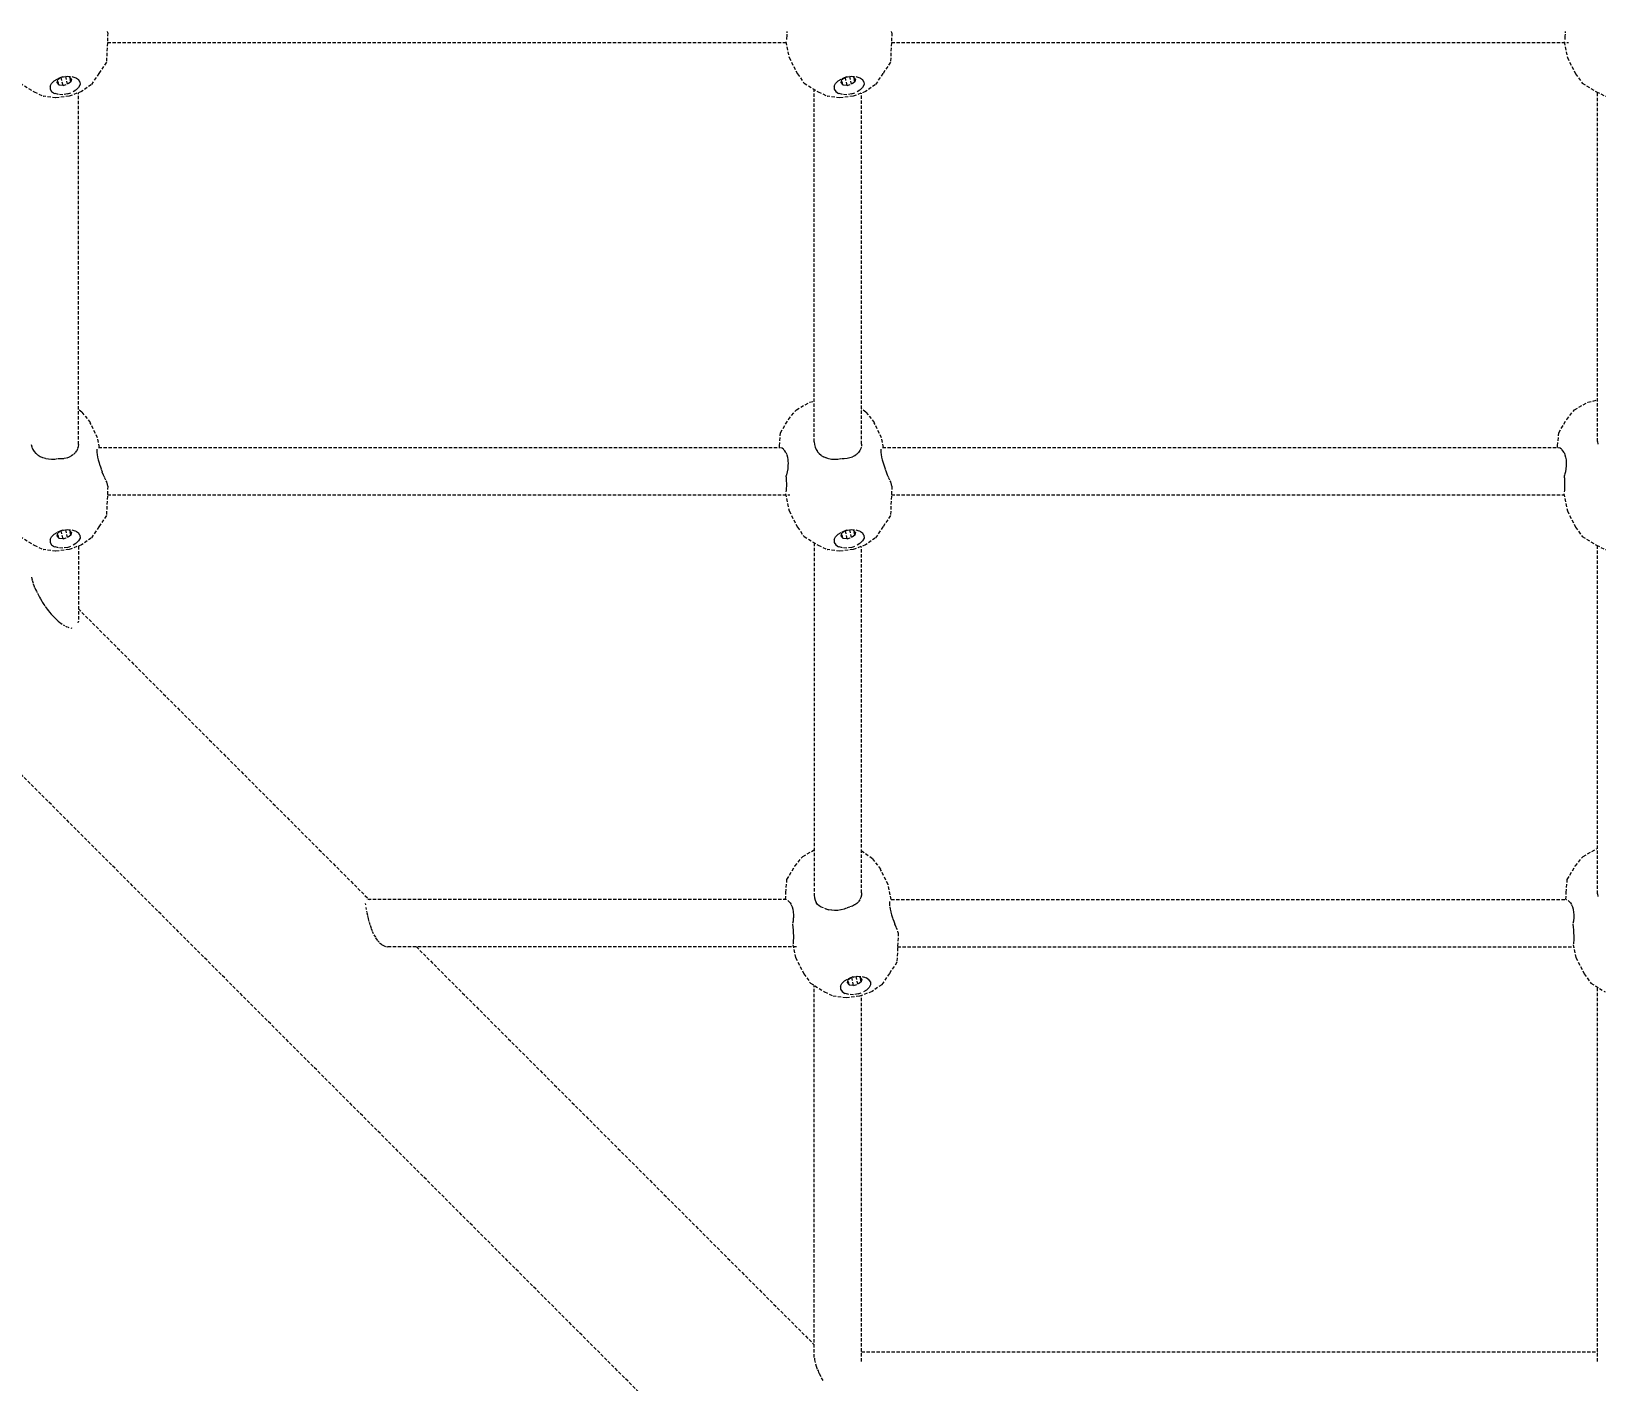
# Model space of a CAD drawing. Header units: millimetres. Extents: x -5899 to 5819, y -5159 to 4068.
# Drawn here: x -1045 to -448, y -1811 to -1297 of the extents above; entities that cross this region are included whole.
import ezdxf

# ---------------------------------------------------------------- set-up
doc = ezdxf.new("R2010")
doc.units = ezdxf.units.MM
doc.linetypes.add('HIDDEN', pattern=[1.905, 1.27, -0.635])
for name, color, linetype in [('DIKOM_ОБЪЕКТ', 7, 'Continuous'), ('DIKOM_РАЗМЕР_ЗОНА', 7, 'Continuous'), ('DIKOM_РАЗМЕР_ОБЪЕКТА', 7, 'Continuous')]:
    doc.layers.add(name, color=color, linetype=linetype)
doc.styles.add('style1', font='arialbd.ttf', dxfattribs={"width": 0.8})
doc.dimstyles.new('1-50', dxfattribs={"dimtxt": 300, "dimasz": 200, "dimexe": 100, "dimexo": 0, "dimgap": 100, "dimtad": 1, "dimtxsty": 'style1', "dimcen": 200, "dimclrd": 7, "dimclre": 7, "dimclrt": 7, "dimadec": 1, "dimazin": 2, "dimtfac": 1, "dimtmove": 0, "dimatfit": 2, "dimfxl": 0, "dimlwd": 25, "dimlwe": 18, "dimarcsym": 0})

# ---------------------------------------------------------------- blocks, each defined once
blk = doc.blocks.new('*D0')
at = {"layer": 'Defpoints', "color": 0, "transparency": 16777216}
for p in [(-587.32, 2301.17), (-4790.55, -2120.14), (-586.68, -2120.14)]:
    blk.add_point(p, dxfattribs=at)
at = {"layer": 'DIKOM_РАЗМЕР_ОБЪЕКТА', "color": 7, "lineweight": 18, "transparency": 16777216}
for p, q in [((-587.32, 2301.17), (-4890.55, 2301.17)), ((-586.68, -2120.14), (-4890.55, -2120.14))]:
    blk.add_line(p, q, dxfattribs=at)
at = {"layer": 'DIKOM_РАЗМЕР_ОБЪЕКТА', "color": 7, "lineweight": 25, "transparency": 16777216}
blk.add_line((-4790.55, 2101.17), (-4790.55, -1920.14), dxfattribs=at)
at = {"layer": 'DIKOM_РАЗМЕР_ОБЪЕКТА', "color": 7, "transparency": 16777216}
for points in [[(-4823.88, 2101.17), (-4757.22, 2101.17), (-4790.55, 2301.17)], [(-4823.88, -1920.14), (-4757.22, -1920.14), (-4790.55, -2120.14)]]:
    blk.add_solid(points, dxfattribs=at)
at = {"layer": 'DIKOM_РАЗМЕР_ОБЪЕКТА', "color": 7, "transparency": 16777216, "insert": (-5069.25, 85.55), "char_height": 300, "attachment_point": 5, "rotation": 90, "style": 'style1'}
blk.add_mtext('{\\fArial|b0|i0|c204|p34;\\H1.16667x;4400}', dxfattribs=at)
blk = doc.blocks.new('*D1')
at = {"layer": 'Defpoints', "color": 0, "transparency": 16777216}
for p in [(-2800.52, 90.07), (3818.91, 90.07), (3818.91, -4274.71)]:
    blk.add_point(p, dxfattribs=at)
at = {"layer": 'DIKOM_РАЗМЕР_ОБЪЕКТА', "color": 7, "lineweight": 18, "transparency": 16777216}
for p, q in [((-2800.52, 90.07), (-2800.52, -4374.71)), ((3818.91, 90.07), (3818.91, -4374.71))]:
    blk.add_line(p, q, dxfattribs=at)
at = {"layer": 'DIKOM_РАЗМЕР_ОБЪЕКТА', "color": 7, "lineweight": 25, "transparency": 16777216}
blk.add_line((-2600.52, -4274.71), (3618.91, -4274.71), dxfattribs=at)
at = {"layer": 'DIKOM_РАЗМЕР_ОБЪЕКТА', "color": 7, "transparency": 16777216}
for points in [[(-2600.52, -4241.37), (-2600.52, -4308.04), (-2800.52, -4274.71)], [(3618.91, -4241.37), (3618.91, -4308.04), (3818.91, -4274.71)]]:
    blk.add_solid(points, dxfattribs=at)
at = {"layer": 'DIKOM_РАЗМЕР_ОБЪЕКТА', "color": 7, "transparency": 16777216, "insert": (470.97, -3996.01), "char_height": 300, "attachment_point": 5, "style": 'style1'}
blk.add_mtext('{\\fArial|b0|i0|c204|p34;\\H1.16667x;6600}', dxfattribs=at)
blk = doc.blocks.new('*D2')
at = {"layer": 'Defpoints', "color": 0, "transparency": 16777216}
for p in [(-5423.09, 4068.46), (-588.59, 4068.46), (-588.59, -3888.19)]:
    blk.add_point(p, dxfattribs=at)
at = {"layer": 'DIKOM_РАЗМЕР_ЗОНА', "color": 7, "lineweight": 18, "transparency": 16777216}
for p, q in [((-588.59, 4068.46), (-5523.09, 4068.46)), ((-588.59, -3888.19), (-5523.09, -3888.19))]:
    blk.add_line(p, q, dxfattribs=at)
at = {"layer": 'DIKOM_РАЗМЕР_ЗОНА', "color": 7, "lineweight": 25, "transparency": 16777216}
blk.add_line((-5423.09, -3688.19), (-5423.09, 3868.46), dxfattribs=at)
at = {"layer": 'DIKOM_РАЗМЕР_ЗОНА', "color": 7, "transparency": 16777216}
for points in [[(-5456.42, 3868.46), (-5389.75, 3868.46), (-5423.09, 4068.46)], [(-5456.42, -3688.19), (-5389.75, -3688.19), (-5423.09, -3888.19)]]:
    blk.add_solid(points, dxfattribs=at)
at = {"layer": 'DIKOM_РАЗМЕР_ЗОНА', "color": 7, "transparency": 16777216, "insert": (-5701.79, 90.08), "char_height": 300, "attachment_point": 5, "rotation": 90, "style": 'style1'}
blk.add_mtext('{\\fArial|b0|i0|c204|p34;\\H1.16667x;7900}', dxfattribs=at)
blk = doc.blocks.new('*D3')
at = {"layer": 'Defpoints', "color": 0, "transparency": 16777216}
for p in [(-4566.94, 98.04), (5818.91, 98.04), (5818.91, -5058.62)]:
    blk.add_point(p, dxfattribs=at)
at = {"layer": 'DIKOM_РАЗМЕР_ЗОНА', "color": 7, "lineweight": 18, "transparency": 16777216}
for p, q in [((-4566.94, 98.04), (-4566.94, -5158.62)), ((5818.91, 98.04), (5818.91, -5158.62))]:
    blk.add_line(p, q, dxfattribs=at)
at = {"layer": 'DIKOM_РАЗМЕР_ЗОНА', "color": 7, "lineweight": 25, "transparency": 16777216}
blk.add_line((-4366.94, -5058.62), (5618.91, -5058.62), dxfattribs=at)
at = {"layer": 'DIKOM_РАЗМЕР_ЗОНА', "color": 7, "transparency": 16777216}
for points in [[(-4366.94, -5025.29), (-4366.94, -5091.96), (-4566.94, -5058.62)], [(5618.91, -5025.29), (5618.91, -5091.96), (5818.91, -5058.62)]]:
    blk.add_solid(points, dxfattribs=at)
at = {"layer": 'DIKOM_РАЗМЕР_ЗОНА', "color": 7, "transparency": 16777216, "insert": (501.97, -4779.92), "char_height": 300, "attachment_point": 5, "style": 'style1'}
blk.add_mtext('{\\fArial|b0|i0|c204|p34;\\H1.16667x;10400}', dxfattribs=at)

msp = doc.modelspace()

# ---------------------------------------------------------------- linework, layer by layer
at = {"layer": 'DIKOM_ОБЪЕКТ', "color": 7, "linetype": 'HIDDEN', "lineweight": 15}
for p, q in [((-669.46, -1958.849), (-1569.306, -1059.03)), ((-1015.713, -1297.173), (-1016.222, -1308.443)), ((-1015.713, -1297.173), (-1015.815, -1296.693)), ((-757.241, -1299.307), (-757.3, -1299.793)), ((-757.185, -1298.543), (-757.236, -1299.273)), ((-757.158, -1297.676), (-757.181, -1298.495)), ((-757.161, -1296.725), (-757.158, -1297.288)), ((-717.186, -1297.172), (-717.695, -1308.443)), ((-717.186, -1297.172), (-717.287, -1296.692)), ((-460.932, -1299.31), (-460.991, -1299.793)), ((-460.876, -1298.547), (-460.927, -1299.273)), ((-460.85, -1297.681), (-460.872, -1298.494)), ((-460.853, -1296.731), (-460.85, -1297.287)), ((-1015.882, -1300.925), (-757.489, -1300.925)), ((-757.542, -1300.676), (-756.272, -1306.647)), ((-717.355, -1300.925), (-459.58, -1300.924)), ((-461.233, -1300.676), (-459.963, -1306.646)), ((-1016.222, -1308.443), (-1019.082, -1312.683)), ((-756.272, -1306.647), (-753.121, -1312.847)), ((-717.695, -1308.443), (-720.555, -1312.683)), ((-459.963, -1306.646), (-456.813, -1312.847)), ((-1049.115, -1316.416), (-1043.735, -1319.684)), ((-1037.69, -1317.574), (-1037.159, -1316.475)), ((-1037.69, -1317.574), (-1037.663, -1318.642)), ((-1037.159, -1316.475), (-1036.122, -1315.452)), ((-1036.122, -1315.452), (-1034.676, -1314.605)), ((-1034.907, -1315.122), (-1035.154, -1316.189)), ((-1035.154, -1316.189), (-1034.339, -1316.997)), ((-1034.907, -1315.122), (-1033.915, -1314.375)), ((-1034.339, -1316.997), (-1034.761, -1315.012)), ((-1034.676, -1314.605), (-1032.528, -1313.955)), ((-1032.972, -1314.021), (-1034.676, -1314.605)), ((-1034.339, -1316.997), (-1032.766, -1317.24)), ((-1032.766, -1317.24), (-1033.408, -1314.221)), ((-1032.972, -1314.021), (-1031.17, -1313.755)), ((-1032.766, -1317.24), (-1031.04, -1316.822)), ((-1031.04, -1316.822), (-1031.677, -1313.83)), ((-1030.387, -1314.026), (-1031.669, -1313.828)), ((-1031.17, -1313.755), (-1029.446, -1313.833)), ((-1029.82, -1315.902), (-1031.04, -1316.822)), ((-1029.571, -1314.835), (-1030.387, -1314.026)), ((-1029.82, -1315.902), (-1030.174, -1314.238)), ((-1029.571, -1314.835), (-1029.82, -1315.902)), ((-1029.446, -1313.833), (-1027.974, -1314.248)), ((-1027.974, -1314.248), (-1026.896, -1314.957)), ((-1026.316, -1315.892), (-1026.896, -1314.957)), ((-1026.29, -1316.96), (-1026.82, -1318.06)), ((-1026.316, -1315.892), (-1026.29, -1316.96)), ((-1022.006, -1316.983), (-1025.702, -1319.593)), ((-1019.082, -1312.683), (-1022.006, -1316.983)), ((-753.121, -1312.847), (-750.588, -1316.416)), ((-750.588, -1316.416), (-745.208, -1319.684)), ((-739.163, -1317.574), (-738.631, -1316.475)), ((-739.163, -1317.574), (-739.136, -1318.642)), ((-738.631, -1316.475), (-737.594, -1315.452)), ((-737.594, -1315.452), (-736.149, -1314.605)), ((-736.38, -1315.122), (-736.627, -1316.188)), ((-736.627, -1316.188), (-735.811, -1316.997)), ((-736.38, -1315.122), (-735.386, -1314.374)), ((-735.811, -1316.997), (-736.234, -1315.012)), ((-736.149, -1314.605), (-734.002, -1313.955)), ((-734.444, -1314.021), (-736.149, -1314.605)), ((-735.811, -1316.997), (-734.239, -1317.24)), ((-734.239, -1317.24), (-734.88, -1314.221)), ((-734.444, -1314.021), (-732.643, -1313.755)), ((-734.239, -1317.24), (-732.513, -1316.822)), ((-732.513, -1316.822), (-733.15, -1313.83)), ((-731.859, -1314.026), (-733.141, -1313.828)), ((-732.643, -1313.755), (-730.919, -1313.833)), ((-731.292, -1315.902), (-732.513, -1316.822)), ((-731.044, -1314.835), (-731.859, -1314.026)), ((-731.292, -1315.902), (-731.646, -1314.237)), ((-731.044, -1314.835), (-731.292, -1315.902)), ((-730.919, -1313.833), (-729.446, -1314.247)), ((-729.446, -1314.247), (-728.369, -1314.957)), ((-727.789, -1315.892), (-728.369, -1314.957)), ((-727.763, -1316.96), (-728.293, -1318.06)), ((-727.789, -1315.892), (-727.763, -1316.96)), ((-723.479, -1316.983), (-727.174, -1319.593)), ((-720.555, -1312.683), (-723.479, -1316.983)), ((-456.813, -1312.847), (-454.279, -1316.416)), ((-454.279, -1316.416), (-448.9, -1319.683)), ((-1043.735, -1319.684), (-1040.221, -1321.397)), ((-1035.559, -1321.982), (-1040.221, -1321.397)), ((-1037.663, -1318.642), (-1037.083, -1319.577)), ((-1037.083, -1319.577), (-1036.005, -1320.287)), ((-1034.534, -1320.701), (-1036.005, -1320.287)), ((-1030.46, -1321.349), (-1035.559, -1321.982)), ((-1032.808, -1320.779), (-1034.534, -1320.701)), ((-1031.008, -1320.513), (-1032.808, -1320.779)), ((-1031.008, -1320.513), (-1029.302, -1319.929)), ((-1025.702, -1319.593), (-1030.46, -1321.349)), ((-1027.858, -1319.082), (-1029.302, -1319.929)), ((-1026.82, -1318.06), (-1027.858, -1319.082)), ((-1026.894, -1453.958), (-1026.894, -1320.033)), ((-746.695, -1453.018), (-746.695, -1318.781)), ((-745.208, -1319.684), (-741.693, -1321.397)), ((-737.031, -1321.982), (-741.693, -1321.397)), ((-739.136, -1318.642), (-738.556, -1319.577)), ((-738.556, -1319.577), (-737.478, -1320.287)), ((-736.007, -1320.701), (-737.478, -1320.287)), ((-731.933, -1321.348), (-737.031, -1321.982)), ((-734.281, -1320.779), (-736.007, -1320.701)), ((-732.481, -1320.513), (-734.281, -1320.779)), ((-732.481, -1320.513), (-730.775, -1319.929)), ((-727.174, -1319.593), (-731.933, -1321.348)), ((-729.33, -1319.082), (-730.775, -1319.929)), ((-728.293, -1318.06), (-729.33, -1319.082)), ((-728.697, -1453.79), (-728.697, -1320.154)), ((-448.9, -1319.683), (-445.385, -1321.397)), ((-448.497, -1452.832), (-448.497, -1319.88)), ((-452.139, -1437.878), (-448.497, -1436.995)), ((-1025.55, -1441.625), (-1026.894, -1440.683)), ((-1025.55, -1441.625), (-1022.407, -1445.673)), ((-756.527, -1444.426), (-753.525, -1440.747)), ((-753.525, -1440.747), (-748.447, -1437.878)), ((-748.447, -1437.878), (-746.695, -1437.453)), ((-727.023, -1441.624), (-728.697, -1440.451)), ((-727.023, -1441.624), (-723.88, -1445.673)), ((-460.217, -1444.426), (-457.216, -1440.747)), ((-457.216, -1440.747), (-452.139, -1437.878)), ((-1019.613, -1451.454), (-1022.407, -1445.673)), ((-759.558, -1449.51), (-756.527, -1444.426)), ((-721.086, -1451.454), (-723.88, -1445.673)), ((-463.25, -1449.51), (-460.217, -1444.426)), ((-1044.824, -1453.994), (-1044.603, -1454.916)), ((-1044.594, -1454.953), (-1044.225, -1455.822)), ((-1026.961, -1454.813), (-1027.183, -1455.536)), ((-1026.894, -1453.955), (-1026.957, -1454.787)), ((-1018.84, -1455.089), (-1019.613, -1451.454)), ((-1019.27, -1455.089), (-759.714, -1455.089)), ((-760.01, -1455.089), (-759.991, -1454.425)), ((-759.991, -1454.425), (-759.558, -1449.51)), ((-746.695, -1453.016), (-746.63, -1453.987)), ((-746.626, -1454.026), (-746.405, -1454.951)), ((-746.396, -1454.986), (-746.027, -1455.854)), ((-728.861, -1454.965), (-728.985, -1455.451)), ((-728.697, -1453.789), (-728.761, -1454.619)), ((-720.312, -1455.089), (-721.086, -1451.454)), ((-720.743, -1455.089), (-463.405, -1455.089)), ((-463.701, -1455.089), (-463.683, -1454.425)), ((-463.683, -1454.425), (-463.25, -1449.51)), ((-448.497, -1452.833), (-448.433, -1453.8)), ((-1044.208, -1455.857), (-1043.705, -1456.653)), ((-1043.682, -1456.686), (-1043.059, -1457.396)), ((-1043.029, -1457.427), (-1042.298, -1458.046)), ((-1042.261, -1458.075), (-1041.43, -1458.599)), ((-1040.474, -1459.044), (-1041.385, -1458.625)), ((-1039.451, -1459.371), (-1040.435, -1459.06)), ((-1038.303, -1459.595), (-1039.357, -1459.396)), ((-1037.147, -1459.68), (-1038.248, -1459.602)), ((-1036.471, -1459.655), (-1037.086, -1459.682)), ((-1035.96, -1459.634), (-1036.471, -1459.655)), ((-1034.863, -1459.471), (-1035.893, -1459.63)), ((-1033.539, -1459.495), (-1034.637, -1459.492)), ((-1032.431, -1459.378), (-1033.484, -1459.492)), ((-1031.398, -1459.145), (-1032.382, -1459.371)), ((-1030.408, -1458.791), (-1031.317, -1459.123)), ((-1029.532, -1458.333), (-1030.364, -1458.77)), ((-1028.98, -1457.933), (-1029.496, -1458.309)), ((-1028.106, -1457.115), (-1028.734, -1457.746)), ((-1027.578, -1456.365), (-1028.085, -1457.087)), ((-1027.243, -1455.645), (-1027.562, -1456.336)), ((-1019.89, -1456.333), (-1019.875, -1456.845)), ((-1019.839, -1455.794), (-1019.889, -1456.318)), ((-1019.869, -1457.012), (-1019.77, -1457.815)), ((-1019.767, -1457.836), (-1019.596, -1458.762)), ((-1019.591, -1458.786), (-1019.354, -1459.798)), ((-1019.348, -1459.827), (-1019.048, -1460.902)), ((-1019.04, -1460.934), (-1018.684, -1462.056)), ((-759.002, -1455.398), (-759.402, -1455.237)), ((-758.459, -1455.798), (-758.976, -1455.418)), ((-757.965, -1456.341), (-758.436, -1455.823)), ((-757.539, -1457.024), (-757.948, -1456.369)), ((-757.526, -1457.057), (-757.197, -1457.849)), ((-757.188, -1457.884), (-756.939, -1458.797)), ((-756.933, -1458.835), (-756.771, -1459.833)), ((-756.768, -1459.873), (-756.735, -1460.395)), ((-756.735, -1460.395), (-756.7, -1460.937)), ((-756.702, -1460.979), (-756.73, -1462.091)), ((-746.012, -1455.888), (-745.507, -1456.685)), ((-745.484, -1456.718), (-744.862, -1457.428)), ((-744.831, -1457.459), (-744.1, -1458.079)), ((-744.064, -1458.108), (-743.232, -1458.632)), ((-742.276, -1459.076), (-743.187, -1458.657)), ((-741.253, -1459.404), (-742.237, -1459.093)), ((-740.104, -1459.627), (-741.16, -1459.429)), ((-738.949, -1459.712), (-740.051, -1459.634)), ((-737.93, -1459.673), (-738.889, -1459.713)), ((-736.564, -1459.488), (-737.696, -1459.662)), ((-735.341, -1459.441), (-736.343, -1459.438)), ((-734.233, -1459.324), (-735.286, -1459.438)), ((-733.2, -1459.091), (-734.184, -1459.317)), ((-732.211, -1458.738), (-733.12, -1459.069)), ((-731.336, -1458.28), (-732.166, -1458.717)), ((-730.585, -1457.734), (-731.298, -1458.255)), ((-729.909, -1457.062), (-730.535, -1457.693)), ((-729.38, -1456.31), (-729.888, -1457.033)), ((-728.995, -1455.481), (-729.365, -1456.282)), ((-721.363, -1456.333), (-721.348, -1456.844)), ((-721.311, -1455.794), (-721.362, -1456.317)), ((-721.342, -1457.012), (-721.242, -1457.814)), ((-721.24, -1457.836), (-721.069, -1458.76)), ((-721.064, -1458.786), (-720.827, -1459.797)), ((-720.82, -1459.826), (-720.522, -1460.9)), ((-720.512, -1460.934), (-720.157, -1462.055)), ((-462.695, -1455.397), (-463.093, -1455.237)), ((-462.15, -1455.798), (-462.664, -1455.42)), ((-461.657, -1456.34), (-462.124, -1455.826)), ((-461.231, -1457.023), (-461.636, -1456.374)), ((-461.215, -1457.062), (-460.889, -1457.848)), ((-460.877, -1457.891), (-460.63, -1458.796)), ((-460.623, -1458.842), (-460.462, -1459.833)), ((-460.459, -1459.88), (-460.427, -1460.394)), ((-460.427, -1460.394), (-460.392, -1460.937)), ((-460.394, -1460.987), (-460.422, -1462.09)), ((-1018.659, -1462.129), (-1018.264, -1463.266)), ((-1018.248, -1463.307), (-1017.814, -1464.441)), ((-1017.333, -1465.603), (-1017.797, -1464.486)), ((-1016.833, -1466.728), (-1017.312, -1465.651)), ((-1016.427, -1467.574), (-1016.808, -1466.779)), ((-757.333, -1465.593), (-757.481, -1466.061)), ((-757.481, -1466.062), (-757.436, -1466.664)), ((-757.432, -1466.719), (-757.377, -1467.75)), ((-757.046, -1464.432), (-757.319, -1465.538)), ((-756.843, -1463.26), (-757.037, -1464.381)), ((-756.73, -1462.091), (-756.838, -1463.213)), ((-720.132, -1462.131), (-719.737, -1463.266)), ((-719.72, -1463.308), (-719.288, -1464.44)), ((-718.806, -1465.603), (-719.269, -1464.486)), ((-718.306, -1466.728), (-718.784, -1465.652)), ((-717.9, -1467.573), (-718.28, -1466.781)), ((-461.024, -1465.592), (-461.173, -1466.06)), ((-461.173, -1466.061), (-461.128, -1466.656)), ((-461.123, -1466.719), (-461.069, -1467.742)), ((-460.737, -1464.432), (-461.01, -1465.531)), ((-460.535, -1463.26), (-460.727, -1464.373)), ((-460.422, -1462.09), (-460.529, -1463.205)), ((-1016.011, -1468.393), (-1016.285, -1467.865)), ((-1015.713, -1469.796), (-1016.222, -1481.067)), ((-1015.713, -1469.796), (-1016.011, -1468.393)), ((-1015.861, -1473.089), (-755.986, -1473.089)), ((-757.666, -1472.716), (-756.272, -1479.269)), ((-757.423, -1471.472), (-757.482, -1471.958)), ((-757.367, -1470.708), (-757.419, -1471.438)), ((-757.375, -1467.807), (-757.346, -1468.78)), ((-757.34, -1469.841), (-757.363, -1470.659)), ((-757.344, -1468.89), (-757.341, -1469.365)), ((-757.341, -1469.365), (-757.34, -1469.79)), ((-717.483, -1468.393), (-717.757, -1467.866)), ((-717.186, -1469.795), (-717.695, -1481.067)), ((-717.186, -1469.795), (-717.483, -1468.393)), ((-717.334, -1473.089), (-461.277, -1473.089)), ((-461.357, -1472.716), (-459.963, -1479.269)), ((-461.114, -1471.475), (-461.173, -1471.958)), ((-461.058, -1470.712), (-461.11, -1471.438)), ((-461.066, -1467.807), (-461.037, -1468.773)), ((-461.032, -1469.846), (-461.055, -1470.659)), ((-461.035, -1468.896), (-461.033, -1469.365)), ((-461.033, -1469.365), (-461.031, -1469.79)), ((-1016.222, -1481.067), (-1019.082, -1485.306)), ((-756.272, -1479.269), (-753.121, -1485.471)), ((-717.695, -1481.067), (-720.555, -1485.306)), ((-459.963, -1479.269), (-456.812, -1485.47)), ((-1049.115, -1489.04), (-1043.735, -1492.308)), ((-1037.689, -1490.197), (-1037.159, -1489.098)), ((-1037.689, -1490.197), (-1037.663, -1491.266)), ((-1037.159, -1489.098), (-1036.121, -1488.075)), ((-1036.121, -1488.075), (-1034.676, -1487.228)), ((-1034.906, -1487.745), (-1035.154, -1488.812)), ((-1035.154, -1488.812), (-1034.339, -1489.621)), ((-1034.906, -1487.745), (-1033.915, -1486.998)), ((-1034.339, -1489.621), (-1034.761, -1487.636)), ((-1034.676, -1487.228), (-1032.528, -1486.579)), ((-1032.972, -1486.644), (-1034.676, -1487.228)), ((-1034.339, -1489.621), (-1032.766, -1489.864)), ((-1032.766, -1489.864), (-1033.407, -1486.845)), ((-1032.972, -1486.644), (-1031.17, -1486.379)), ((-1032.766, -1489.864), (-1031.04, -1489.445)), ((-1031.04, -1489.445), (-1031.677, -1486.454)), ((-1030.386, -1486.649), (-1031.667, -1486.452)), ((-1031.17, -1486.379), (-1029.446, -1486.456)), ((-1029.819, -1488.526), (-1031.04, -1489.445)), ((-1029.571, -1487.458), (-1030.386, -1486.649)), ((-1029.819, -1488.526), (-1030.173, -1486.861)), ((-1029.571, -1487.458), (-1029.819, -1488.526)), ((-1029.446, -1486.456), (-1027.974, -1486.87)), ((-1027.974, -1486.87), (-1026.895, -1487.581)), ((-1026.82, -1490.683), (-1027.857, -1491.706)), ((-1026.316, -1488.515), (-1026.895, -1487.581)), ((-1026.289, -1489.583), (-1026.82, -1490.683)), ((-1026.316, -1488.515), (-1026.289, -1489.583)), ((-1022.006, -1489.606), (-1025.701, -1492.216)), ((-1019.082, -1485.306), (-1022.006, -1489.606)), ((-753.121, -1485.471), (-750.588, -1489.039)), ((-750.588, -1489.039), (-745.208, -1492.307)), ((-739.163, -1490.197), (-738.631, -1489.097)), ((-739.163, -1490.197), (-739.136, -1491.265)), ((-738.631, -1489.097), (-737.594, -1488.074)), ((-737.594, -1488.074), (-736.149, -1487.228)), ((-736.379, -1487.745), (-736.627, -1488.811)), ((-736.627, -1488.811), (-735.811, -1489.621)), ((-736.379, -1487.745), (-735.388, -1486.997)), ((-735.811, -1489.621), (-736.234, -1487.635)), ((-736.149, -1487.228), (-734.001, -1486.579)), ((-734.444, -1486.644), (-736.149, -1487.228)), ((-735.811, -1489.621), (-734.238, -1489.863)), ((-734.238, -1489.863), (-734.88, -1486.845)), ((-734.444, -1486.644), (-732.643, -1486.378)), ((-734.238, -1489.863), (-732.513, -1489.445)), ((-732.513, -1489.445), (-733.15, -1486.453)), ((-731.859, -1486.649), (-733.141, -1486.451)), ((-732.643, -1486.378), (-730.918, -1486.456)), ((-731.292, -1488.525), (-732.513, -1489.445)), ((-731.044, -1487.458), (-731.859, -1486.649)), ((-731.292, -1488.525), (-731.646, -1486.861)), ((-731.044, -1487.458), (-731.292, -1488.525)), ((-730.918, -1486.456), (-729.446, -1486.87)), ((-729.446, -1486.87), (-728.369, -1487.581)), ((-728.293, -1490.683), (-729.33, -1491.705)), ((-727.788, -1488.515), (-728.369, -1487.581)), ((-727.763, -1489.583), (-728.293, -1490.683)), ((-727.788, -1488.515), (-727.763, -1489.583)), ((-723.479, -1489.606), (-727.174, -1492.216)), ((-720.555, -1485.306), (-723.479, -1489.606)), ((-456.812, -1485.47), (-454.279, -1489.039)), ((-454.279, -1489.039), (-448.9, -1492.307)), ((-1043.735, -1492.308), (-1040.221, -1494.021)), ((-1035.559, -1494.605), (-1040.221, -1494.021)), ((-1037.663, -1491.266), (-1037.083, -1492.2)), ((-1037.083, -1492.2), (-1036.005, -1492.91)), ((-1034.533, -1493.324), (-1036.005, -1492.91)), ((-1030.46, -1493.972), (-1035.559, -1494.605)), ((-1032.808, -1493.403), (-1034.533, -1493.324)), ((-1031.007, -1493.136), (-1032.808, -1493.403)), ((-1031.007, -1493.136), (-1029.302, -1492.553)), ((-1025.701, -1492.216), (-1030.46, -1493.972)), ((-1027.857, -1491.706), (-1029.302, -1492.553)), ((-1026.896, -1492.657), (-1026.898, -1521.422)), ((-746.694, -1491.404), (-746.694, -1625.527)), ((-745.208, -1492.307), (-741.693, -1494.021)), ((-737.031, -1494.605), (-741.693, -1494.021)), ((-739.136, -1491.265), (-738.556, -1492.199)), ((-738.556, -1492.199), (-737.478, -1492.909)), ((-736.006, -1493.324), (-737.478, -1492.909)), ((-731.933, -1493.972), (-737.031, -1494.605)), ((-734.281, -1493.402), (-736.006, -1493.324)), ((-732.48, -1493.136), (-734.281, -1493.402)), ((-732.48, -1493.136), (-730.775, -1492.552)), ((-727.174, -1492.216), (-731.933, -1493.972)), ((-729.33, -1491.705), (-730.775, -1492.552)), ((-728.697, -1624.636), (-728.697, -1492.777)), ((-448.9, -1492.307), (-445.385, -1494.021)), ((-448.497, -1625.094), (-448.497, -1492.503)), ((-1044.787, -1504.547), (-1044.658, -1505.081)), ((-1044.658, -1505.081), (-1044.558, -1505.485)), ((-1044.512, -1505.688), (-1044.298, -1506.375)), ((-1044.298, -1506.375), (-1044.172, -1506.77)), ((-1044.095, -1507.014), (-1043.823, -1507.706)), ((-1043.823, -1507.707), (-1043.555, -1508.38)), ((-1043.483, -1508.532), (-1043.22, -1509.128)), ((-1043.22, -1509.128), (-1042.894, -1509.863)), ((-1042.894, -1509.864), (-1042.645, -1510.366)), ((-1042.521, -1510.615), (-1042.146, -1511.344)), ((-1042.146, -1511.344), (-1041.731, -1512.089)), ((-1041.731, -1512.09), (-1041.36, -1512.732)), ((-1041.32, -1512.804), (-1040.865, -1513.578)), ((-1040.865, -1513.578), (-1040.538, -1514.109)), ((-1040.538, -1514.109), (-1040.049, -1514.87)), ((-1040.049, -1514.87), (-1039.704, -1515.387)), ((-1039.528, -1515.637), (-1039.177, -1516.133)), ((-1039.177, -1516.133), (-1038.817, -1516.63)), ((-1038.817, -1516.63), (-1038.256, -1517.351)), ((-1038.256, -1517.352), (-1037.884, -1517.823)), ((-1037.884, -1517.823), (-1037.288, -1518.52)), ((-1037.288, -1518.52), (-1036.908, -1518.96)), ((-1036.908, -1518.96), (-1036.276, -1519.633)), ((-1036.276, -1519.633), (-1035.893, -1520.037)), ((-1035.284, -1520.608), (-1035.893, -1520.037)), ((-1035.284, -1520.608), (-1034.91, -1520.964)), ((-1026.898, -1516.588), (-916.232, -1627.253)), ((-1034.909, -1520.964), (-1034.547, -1521.268)), ((-1034.547, -1521.268), (-1033.962, -1521.759)), ((-1033.961, -1521.76), (-1033.614, -1522.015)), ((-1033.614, -1522.015), (-1033.053, -1522.423)), ((-1032.723, -1522.628), (-1032.198, -1522.947)), ((-1031.877, -1523.109), (-1031.369, -1523.352)), ((-1031.081, -1523.459), (-1030.601, -1523.625)), ((-1029.795, -1523.827), (-1029.379, -1523.861)), ((-1026.939, -1521.925), (-1026.899, -1521.422)), ((-751.081, -1610.821), (-746.694, -1608.343)), ((-724.579, -1611.698), (-728.697, -1608.813)), ((-453.952, -1610.821), (-448.874, -1607.952)), ((-757.114, -1619.585), (-754.082, -1614.5)), ((-754.082, -1614.5), (-751.081, -1610.821)), ((-724.579, -1611.698), (-721.436, -1615.747)), ((-718.642, -1621.528), (-721.436, -1615.747)), ((-459.985, -1619.584), (-456.953, -1614.5)), ((-456.953, -1614.5), (-453.952, -1610.821)), ((-757.547, -1624.499), (-757.114, -1619.585)), ((-717.425, -1627.253), (-718.642, -1621.528)), ((-460.417, -1624.499), (-459.985, -1619.584)), ((-757.263, -1627.253), (-917.358, -1627.253)), ((-757.624, -1627.253), (-757.547, -1624.499)), ((-756.441, -1627.946), (-756.841, -1627.652)), ((-755.942, -1628.484), (-756.41, -1627.969)), ((-746.694, -1625.528), (-746.63, -1626.537)), ((-746.626, -1626.577), (-746.405, -1627.498)), ((-746.396, -1627.531), (-746.027, -1628.345)), ((-729.909, -1628.067), (-730.532, -1628.693)), ((-729.381, -1627.316), (-729.884, -1628.034)), ((-729.006, -1626.511), (-729.363, -1627.281)), ((-728.764, -1625.588), (-728.984, -1626.447)), ((-728.697, -1624.64), (-728.759, -1625.552)), ((-718.053, -1627.958), (-718.102, -1628.475)), ((-717.484, -1627.253), (-460.133, -1627.253)), ((-460.495, -1627.253), (-460.417, -1624.499)), ((-459.287, -1627.962), (-459.712, -1627.65)), ((-458.794, -1628.505), (-459.266, -1627.985)), ((-448.497, -1625.095), (-448.433, -1626.105)), ((-917.687, -1628.708), (-917.596, -1629.235)), ((-917.456, -1630.308), (-917.305, -1631.007)), ((-917.199, -1631.665), (-917.117, -1632.125)), ((-917.076, -1632.298), (-916.858, -1633.187)), ((-916.81, -1633.43), (-916.693, -1633.978)), ((-916.694, -1633.978), (-916.596, -1634.436)), ((-755.919, -1628.511), (-755.512, -1629.163)), ((-755.494, -1629.195), (-755.166, -1629.985)), ((-755.152, -1630.021), (-754.905, -1630.93)), ((-754.895, -1630.969), (-754.732, -1631.963)), ((-754.727, -1632.004), (-754.661, -1633.063)), ((-754.659, -1633.108), (-754.687, -1634.214)), ((-745.507, -1629.072), (-746.012, -1628.375)), ((-744.86, -1629.668), (-745.484, -1629.1)), ((-744.101, -1630.131), (-744.831, -1629.693)), ((-743.234, -1630.458), (-744.063, -1630.151)), ((-742.826, -1630.54), (-742.278, -1630.792)), ((-742.237, -1630.81), (-741.255, -1631.12)), ((-740.106, -1631.344), (-741.158, -1631.146)), ((-738.951, -1631.429), (-740.049, -1631.351)), ((-737.763, -1631.383), (-738.888, -1631.431)), ((-736.567, -1631.205), (-737.695, -1631.379)), ((-735.342, -1630.888), (-736.438, -1631.181)), ((-734.769, -1630.671), (-735.284, -1630.869)), ((-734.237, -1630.466), (-734.769, -1630.671)), ((-733.749, -1630.221), (-734.184, -1630.444)), ((-733.206, -1630.097), (-733.749, -1630.221)), ((-732.213, -1629.742), (-733.115, -1630.071)), ((-731.337, -1629.284), (-732.161, -1629.719)), ((-730.566, -1628.725), (-731.295, -1629.256)), ((-718.104, -1628.497), (-718.084, -1629.149)), ((-718.083, -1629.176), (-718.023, -1629.657)), ((-717.981, -1630.001), (-717.812, -1630.913)), ((-717.805, -1630.95), (-717.571, -1631.948)), ((-717.561, -1631.99), (-717.265, -1633.052)), ((-717.253, -1633.098), (-716.902, -1634.205)), ((-458.777, -1628.531), (-458.367, -1629.188)), ((-458.355, -1629.218), (-458.026, -1630.013)), ((-458.017, -1630.046), (-457.767, -1630.961)), ((-457.761, -1630.996), (-457.598, -1631.998)), ((-457.596, -1632.034), (-457.529, -1633.101)), ((-457.53, -1633.139), (-457.558, -1634.255)), ((-916.548, -1634.62), (-916.259, -1635.638)), ((-916.199, -1635.822), (-915.936, -1636.775)), ((-915.85, -1637.053), (-915.475, -1638.14)), ((-915.407, -1638.316), (-915.159, -1638.906)), ((-915.159, -1638.906), (-914.992, -1639.375)), ((-914.924, -1639.544), (-914.623, -1640.193)), ((-754.803, -1635.436), (-754.974, -1636.429)), ((-754.955, -1636.613), (-754.853, -1637.712)), ((-754.846, -1637.781), (-754.768, -1638.846)), ((-754.688, -1634.265), (-754.796, -1635.381)), ((-754.763, -1638.916), (-754.71, -1639.94)), ((-754.707, -1640.011), (-754.678, -1640.977)), ((-716.868, -1634.308), (-716.477, -1635.43)), ((-716.455, -1635.486), (-716.028, -1636.605)), ((-715.547, -1637.766), (-716.004, -1636.664)), ((-715.079, -1638.819), (-715.518, -1637.829)), ((-714.741, -1639.87), (-715.251, -1651.141)), ((-714.741, -1639.87), (-714.873, -1639.255)), ((-457.672, -1635.425), (-457.845, -1636.427)), ((-457.827, -1636.596), (-457.723, -1637.709)), ((-457.719, -1637.757), (-457.64, -1638.834)), ((-457.559, -1634.255), (-457.667, -1635.382)), ((-457.636, -1638.883), (-457.582, -1639.921)), ((-457.578, -1640.005), (-457.55, -1640.95)), ((-914.393, -1640.678), (-913.843, -1641.622)), ((-913.757, -1641.769), (-913.136, -1642.649)), ((-913.039, -1642.782), (-912.39, -1643.525)), ((-912.196, -1643.724), (-911.545, -1644.283)), ((-911.459, -1644.346), (-910.789, -1644.756)), ((-910.703, -1644.804), (-910.01, -1645.07)), ((-909.645, -1645.158), (-909.124, -1645.246)), ((-753.467, -1645.253), (-909.124, -1645.246)), ((-898.232, -1645.254), (-746.694, -1796.792)), ((-754.873, -1644.429), (-753.828, -1649.343)), ((-754.752, -1643.606), (-754.811, -1644.085)), ((-754.702, -1642.888), (-754.752, -1643.606)), ((-754.674, -1642.013), (-754.697, -1642.82)), ((-754.677, -1641.05), (-754.673, -1641.939)), ((-714.985, -1645.253), (-457.568, -1645.253)), ((-457.744, -1644.428), (-456.699, -1649.343)), ((-457.626, -1643.634), (-457.686, -1644.122)), ((-457.571, -1642.868), (-457.623, -1643.602)), ((-457.545, -1642), (-457.568, -1642.823)), ((-457.548, -1641.049), (-457.543, -1641.954)), ((-753.828, -1649.343), (-750.677, -1655.544)), ((-715.251, -1651.141), (-718.111, -1655.38)), ((-456.699, -1649.343), (-453.547, -1655.544)), ((-750.677, -1655.544), (-748.144, -1659.113)), ((-735.151, -1658.149), (-733.705, -1657.302)), ((-733.935, -1657.819), (-734.184, -1658.885)), ((-733.935, -1657.819), (-732.942, -1657.071)), ((-733.368, -1659.694), (-733.789, -1657.71)), ((-733.705, -1657.302), (-731.557, -1656.653)), ((-732, -1656.718), (-733.705, -1657.302)), ((-731.794, -1659.937), (-732.436, -1656.919)), ((-732, -1656.718), (-730.199, -1656.452)), ((-730.069, -1659.518), (-730.706, -1656.527)), ((-729.416, -1656.723), (-730.698, -1656.525)), ((-730.199, -1656.452), (-728.474, -1656.53)), ((-728.599, -1657.532), (-729.416, -1656.723)), ((-728.848, -1658.599), (-729.202, -1656.935)), ((-728.599, -1657.532), (-728.848, -1658.599)), ((-728.474, -1656.53), (-727.002, -1656.945)), ((-727.002, -1656.945), (-725.925, -1657.655)), ((-725.345, -1658.588), (-725.925, -1657.655)), ((-718.111, -1655.38), (-721.034, -1659.68)), ((-453.547, -1655.544), (-451.015, -1659.113)), ((-748.144, -1659.113), (-742.764, -1662.381)), ((-746.694, -1801.585), (-746.694, -1659.994)), ((-742.764, -1662.381), (-739.25, -1664.095)), ((-736.718, -1660.271), (-736.187, -1659.171)), ((-736.718, -1660.271), (-736.692, -1661.339)), ((-736.692, -1661.339), (-736.113, -1662.274)), ((-736.187, -1659.171), (-735.151, -1658.149)), ((-736.113, -1662.274), (-735.034, -1662.983)), ((-733.562, -1663.398), (-735.034, -1662.983)), ((-734.184, -1658.885), (-733.368, -1659.694)), ((-731.838, -1663.476), (-733.562, -1663.398)), ((-733.368, -1659.694), (-731.794, -1659.937)), ((-730.036, -1663.21), (-731.838, -1663.476)), ((-731.794, -1659.937), (-730.069, -1659.518)), ((-728.848, -1658.599), (-730.069, -1659.518)), ((-730.036, -1663.21), (-728.331, -1662.626)), ((-724.73, -1662.29), (-729.49, -1664.046)), ((-728.697, -1803.114), (-728.696, -1663.753)), ((-726.886, -1661.78), (-728.331, -1662.626)), ((-725.849, -1660.757), (-726.886, -1661.78)), ((-725.318, -1659.657), (-725.849, -1660.757)), ((-725.345, -1658.588), (-725.318, -1659.657)), ((-721.034, -1659.68), (-724.73, -1662.29)), ((-451.015, -1659.113), (-445.635, -1662.381)), ((-448.497, -1803.126), (-448.497, -1660.642)), ((-734.588, -1664.679), (-739.25, -1664.095)), ((-729.49, -1664.046), (-734.588, -1664.679)), ((-728.697, -1799.418), (-448.497, -1799.418)), ((-746.673, -1801.872), (-746.628, -1802.507)), ((-746.627, -1802.517), (-746.4, -1803.579)), ((-746.26, -1804.051), (-746.018, -1804.867)), ((-746.014, -1804.881), (-745.494, -1806.251)), ((-745.489, -1806.263), (-745.268, -1806.751)), ((-745.268, -1806.751), (-745.053, -1807.256)), ((-745.052, -1807.257), (-744.843, -1807.746)), ((-744.838, -1807.756), (-744.077, -1809.296)), ((-744.073, -1809.303), (-743.247, -1810.782))]:
    msp.add_line(p, q, dxfattribs=at)

# ---------------------------------------------------------------- dimensions: what is measured, and where the dimension line sits
at = {"layer": 'DIKOM_РАЗМЕР_ЗОНА'}
for base, p1, p2, angle, text, picture, middle, dimtype in [((-5423.085, 4068.456), (-588.589, -3888.186), (-588.589, 4068.456), 90, '{\\fArial|b0|i0|c204|p34;\\H1.16667x;7900}', '*D2', (-5423.085, 90.075), 161), ((5818.913, -5058.623), (-4566.94, 98.042), (5818.913, 98.042), 180, '{\\fArial|b0|i0|c204|p34;\\H1.16667x;10400}', '*D3', (501.967, -5058.623), 160)]:
    dim = msp.add_linear_dim(base=base, p1=p1, p2=p2, angle=angle, text=text, dimstyle='1-50', dxfattribs=at)
    dim.commit()
    dim.dimension.update_dxf_attribs({"geometry": picture, "text_midpoint": middle, "dimtype": dimtype})
at = {"layer": 'DIKOM_РАЗМЕР_ОБЪЕКТА'}
for base, p1, p2, angle, text, picture, middle in [((-4790.551, -2120.137), (-587.32, 2301.167), (-586.678, -2120.137), 90, '{\\fArial|b0|i0|c204|p34;\\H1.16667x;4400}', '*D0', (-4790.551, 85.551)), ((3818.913, -4274.707), (-2800.515, 90.069), (3818.913, 90.069), 180, '{\\fArial|b0|i0|c204|p34;\\H1.16667x;6600}', '*D1', (470.966, -4274.707))]:
    dim = msp.add_linear_dim(base=base, p1=p1, p2=p2, angle=angle, text=text, dimstyle='1-50', dxfattribs=at)
    dim.commit()
    dim.dimension.update_dxf_attribs({"geometry": picture, "text_midpoint": middle, "dimtype": 160})

doc.saveas('drawing.dxf')
